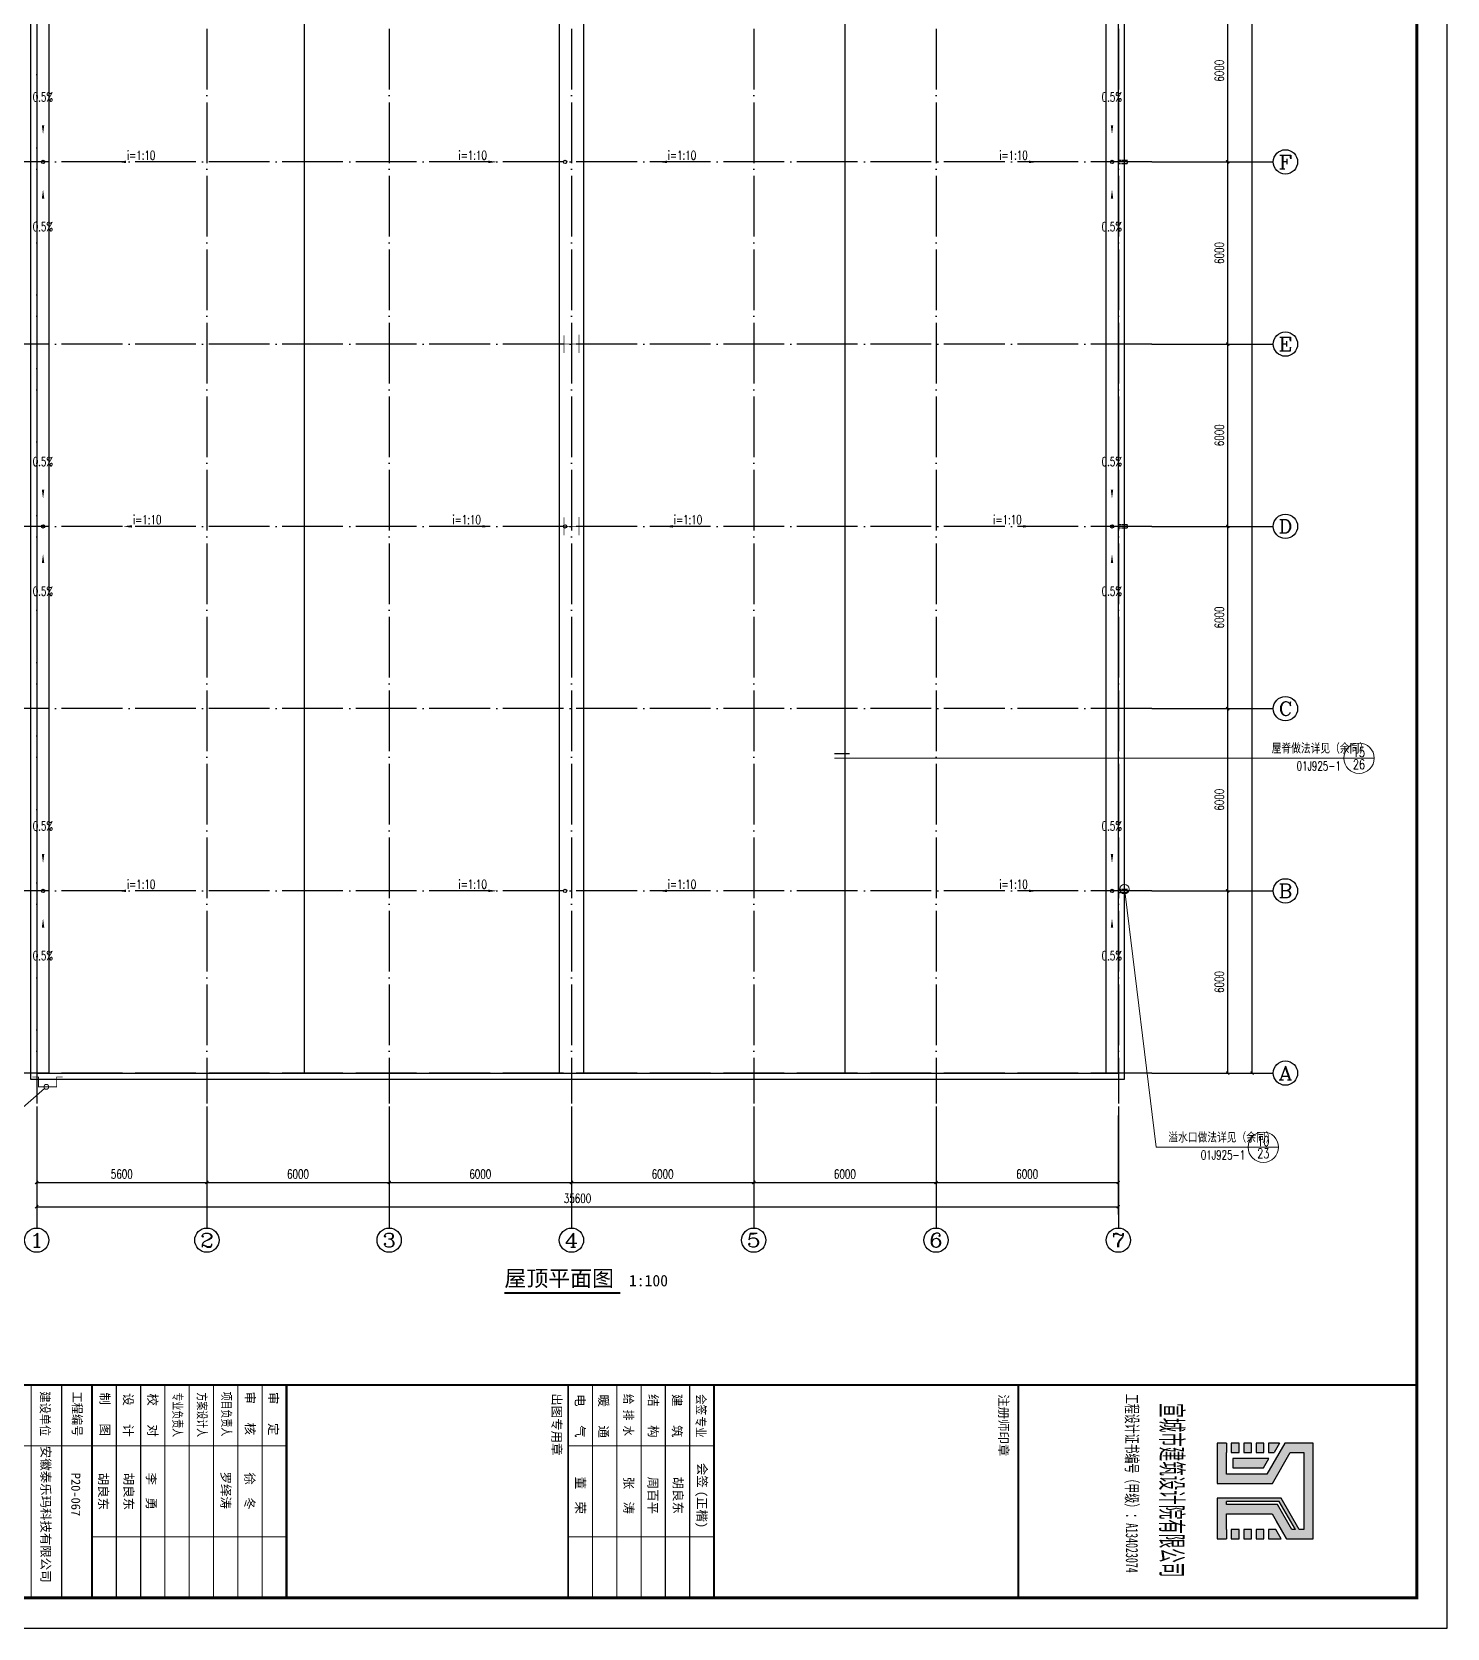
# Model space of a CAD drawing. Extents: x 683431 to 951238, y -788560 to -543702.
# Drawn here: x 904660 to 951238, y -719850 to -667300 of the extents above; entities that cross this region are included whole.
import ezdxf
from ezdxf.enums import TextEntityAlignment as Align

# ---------------------------------------------------------------- set-up
doc = ezdxf.new("R2010")
doc.units = 0
doc.header["$LTSCALE"] = 1000
doc.header["$MEASUREMENT"] = 0
doc.linetypes.add('DASH', pattern=[0.35, 0.25, -0.1])
doc.linetypes.add('DOTE', pattern=[2.42, 2, -0.2, 0.02, -0.2])
for name, color, linetype in [('AXIS', 3, 'Continuous'), ('AXIS_TEXT', 7, 'Continuous'), ('BZ_标准图框', 7, 'Continuous'), ('DIM_SYMB', 3, 'Continuous'), ('DOTE', 1, 'Continuous'), ('PUB_TEXT', 3, 'Continuous'), ('PUB_TITLE', 4, 'Continuous'), ('RAIL', 163, 'Continuous'), ('TK(图框线)', 45, 'Continuous')]:
    doc.layers.add(name, color=color, linetype=linetype)
doc.layers.add('DIM_IDEN', color=3, linetype='Continuous', lineweight=13)
doc.layers.add('VHSoft_barcode', color=7, linetype='Continuous', plot=False)
doc.styles.add('_TCH_AXIS', font='COMPLEX', dxfattribs={"bigfont": 'GBCBIG'})
doc.styles.add('_TCH_DIM', font='SIMPLEX', dxfattribs={"bigfont": 'GBCBIG'})
doc.styles.add('_TCH_DIM_T3', font='SIMPLEX', dxfattribs={"width": 0.705882, "bigfont": 'GBCBIG'})
doc.styles.add('_TCH_LABEL', font='COMPLEX', dxfattribs={"bigfont": 'GBCBIG'})
doc.styles.add('COMPLEX', font='COMPLEX')
doc.styles.add('HT', font='')
doc.styles.add('st', font='')
doc.styles.add('宋体', font='')
doc.styles.get('HT').set_extended_font_data('SimHei')
doc.styles.get('st').set_extended_font_data('SimSun')
doc.styles.get('宋体').set_extended_font_data('SimSun')
doc.dimstyles.new('_TCH_ARCH&&100', dxfattribs={"dimtxt": 297.5, "dimasz": 100, "dimexe": 250, "dimexo": 300, "dimgap": 126.25, "dimtad": 1, "dimdec": 0, "dimzin": 0, "dimdsep": 46, "dimtxsty": '_TCH_DIM_T3', "dimblk": 'ARCHTICK', "dimcen": 0.09, "dimazin": 2, "dimtfac": 1, "dimtdec": 0, "dimtix": 1, "dimtmove": 2, "dimatfit": 3, "dimfxl": 0, "dimtolj": 1, "dimtzin": 0, "dimarcsym": 0})

# ---------------------------------------------------------------- blocks, each defined once
blk = doc.blocks.new('ht34rwe4')
h = blk.add_hatch(color=1)
h.paths.add_polyline_path([(738520, -622688), (738520, -619537), (737594, -619537), (737003, -620561), (735676, -620561), (735676, -619844), (735676, -619537), (735369, -619537), (735369, -620868), (737180, -620868), (737771, -619844), (738213, -619844), (738213, -622381), (738059, -622381), (737468, -621357), (735369, -621357), (735369, -622688), (735676, -622688), (735676, -622381), (735676, -621869), (737172, -621869), (737645, -622688)])
h.paths.add_polyline_path([(737822, -622381), (737349, -621562), (735676, -621562), (735676, -621459), (737409, -621459), (737941, -622381)], flags=16)
h = blk.add_hatch(color=1)
h.paths.add_polyline_path([(737468, -622688), (737290, -622381), (737058, -622381), (737058, -622688)])
h.paths.add_polyline_path([(736905, -622381), (736649, -622381), (736649, -622688), (736905, -622688)])
h.paths.add_polyline_path([(736495, -622381), (736239, -622381), (736239, -622688), (736495, -622688)])
h.paths.add_polyline_path([(735829, -622688), (736085, -622688), (736085, -622381), (735829, -622381)])
h.paths.add_polyline_path([(736884, -620356), (737062, -620049), (735881, -620049), (735881, -620356)])
h.paths.add_polyline_path([(737417, -619537), (737058, -619537), (737058, -619844), (737239, -619844)])
h.paths.add_polyline_path([(736905, -619537), (736649, -619537), (736649, -619844), (736905, -619844)])
h.paths.add_polyline_path([(736239, -619844), (736495, -619844), (736495, -619537), (736239, -619537)])
h.paths.add_polyline_path([(736085, -619844), (736085, -619537), (735829, -619537), (735829, -619844)])
for points in [[(735676, -619537), (735369, -619537), (735369, -620868), (737180, -620868), (737771, -619844), (738213, -619844), (738213, -622381), (738059, -622381), (737468, -621357), (735369, -621357), (735369, -622688), (735676, -622688)], [(735676, -619537), (735676, -619844)], [(735676, -621869), (737172, -621869), (737645, -622688), (738520, -622688), (738520, -619537), (737594, -619537), (737003, -620561), (735676, -620561), (735676, -619844)], [(737417, -619537), (737058, -619537), (737058, -619844), (737239, -619844)], [(737417, -619537), (737239, -619844)], [(737941, -622381), (737409, -621459), (735676, -621459)], [(735676, -621562), (735676, -621459)], [(737822, -622381), (737349, -621562), (735676, -621562)], [(735676, -622381), (735676, -621869)], [(737645, -622688), (737316, -622118)], [(735676, -622381), (735676, -622688)], [(737290, -622381), (737058, -622381), (737058, -622688), (737468, -622688)], [(737468, -622688), (737290, -622381)], [(737941, -622381), (737822, -622381)]]:
    blk.add_lwpolyline(points)
for points in [[(736085, -619537), (735829, -619537), (735829, -619844), (736085, -619844)], [(736495, -619537), (736239, -619537), (736239, -619844), (736495, -619844)], [(736905, -619537), (736649, -619537), (736649, -619844), (736905, -619844)], [(736884, -620356), (737062, -620049), (735881, -620049), (735881, -620356)], [(736085, -622381), (735829, -622381), (735829, -622688), (736085, -622688)], [(736495, -622381), (736239, -622381), (736239, -622688), (736495, -622688)], [(736905, -622381), (736649, -622381), (736649, -622688), (736905, -622688)]]:
    blk.add_lwpolyline(points, close=True)
at = {"layer": 'BZ_标准图框'}
for points, const_width in [([(684531, -617629), (741931, -617629)], 70), ([(685231, -617629), (685231, -621629)], 35), ([(685931, -617629), (685931, -624629)], 35), ([(685931, -617629), (685931, -624629)], 35), ([(686731, -617629), (686731, -624629)], 35), ([(687531, -617629), (687531, -624629)], 35), ([(688331, -617629), (688331, -624629)], 70), ([(694331, -617629), (694331, -624629)], 70), ([(695331, -617629), (695331, -624629)], 35), ([(696331, -617629), (696331, -624629)], 35), ([(697331, -617629), (697331, -624629)], 35), ([(698331, -617629), (698331, -624629)], 70), ([(699131, -617629), (699131, -624629)], 35), ([(699131, -617629), (699131, -624629)], 35), ([(699931, -617629), (699931, -624629)], 35), ([(700731, -617629), (700731, -624629)], 35), ([(701531, -617629), (701531, -624629)], 35), ([(702331, -617629), (702331, -624629)], 35), ([(703131, -617629), (703131, -624629)], 35), ([(703931, -617629), (703931, -624629)], 35), ([(704731, -617629), (704731, -624629)], 70), ([(714001, -624629), (714001, -617629)], 50), ([(714801, -624629), (714801, -617629)], 35), ([(715601, -624629), (715601, -617629)], 35), ([(716401, -624629), (716401, -617629)], 35), ([(717201, -624629), (717201, -617629)], 35), ([(718001, -624629), (718001, -617629)], 35), ([(718801, -617629), (718801, -624629)], 70), ([(728819, -617661), (728819, -624661)], 70), ([(684531, -619629), (685931, -619629)], 35), ([(685931, -619629), (688331, -619629)], 35), ([(694331, -619629), (704731, -619629)], 35), ([(718801, -619629), (714001, -619629)], 35), ([(684531, -621629), (685931, -621629)], 35), ([(698330, -622629), (704731, -622629)], 35), ([(718801, -622629), (714001, -622629)], 35), ([(684531, -622879), (685931, -622879)], 35), ([(685231, -622879), (685231, -624629)], 35)]:
    blk.add_lwpolyline(points, dxfattribs=dict(at, const_width=const_width))
at = {"layer": 'VHSoft_barcode'}
blk.add_lwpolyline([(684531, -624629), (688364, -624629), (688364, -625629), (684531, -625629)], close=True, dxfattribs=at)
at = {"layer": 'BZ_标准图框', "style": 'HT'}
for s, height, width, p in [('专业及类别', 300, 0.7, (685428, -617822)), ('标   题:', 300, 0.95, (693803, -617831)), ('子项名称', 300, 0.9, (694662, -617830)), ('工程名称', 300, 0.9, (695653, -617830)), ('建设单位', 300, 0.9, (696639, -617837)), ('工程编号', 300, 0.9, (697693, -617844)), ('专业负责人', 300, 0.7, (700999, -617871)), ('方案设计人', 300, 0.7, (701806, -617872)), ('项目负责人', 300, 0.7, (702608, -617845)), ('给 排 水', 300, 0.85, (715836, -617918)), ('会签', 300, 0.85, (718227, -617923)), ('工程设计证书编号（甲级）：A134023074', 400, 0.6, (732360, -617920)), ('专业', 300, 0.85, (718218, -618665))]:
    blk.add_text(s, height=height, rotation=270, dxfattribs=dict(at, width=width)).set_placement(p)
for s, p in [('设计阶段', (686175, -617770)), ('比  例', (686977, -617938)), ('日   期', (687787, -617826)), ('制   图', (698605, -617874)), ('设   计', (699374, -617897)), ('校   对', (700176, -617903)), ('审   核', (703384, -617844)), ('审   定', (704150, -617857)), ('出图专用章', (713476, -617900)), ('电   气', (714246, -617926)), ('暖   通', (715020, -617936)), ('结   构', (716654, -617927)), ('建   筑', (717439, -617923)), ('注册师印章', (728185, -617930)), ('版本 ', (684754, -618112)), ('会签', (718267, -620191)), ('(正楷)', (718258, -621112)), ('图号', (685126, -621860))]:
    blk.add_text(s, height=300, rotation=270, dxfattribs=at).set_placement(p)
at = {"layer": 'BZ_标准图框', "style": 'HT', "width": 0.5}
blk.add_text('宣城市建筑设计院有限公司', height=700, rotation=270, dxfattribs=at).set_placement((733527, -621091), align=Align.CENTER)
at = {"layer": 'TK(图框线)'}
for s, style, p in [('安徽泰乐玛科技有限公司', 'HT', (696658, -619629)), ('A版', 'HT', (684754, -620273)), ('建施', 'HT', (685454, -620207)), ('P20-067', '宋体', (697648, -620516)), ('胡良东', 'HT', (698555, -620516)), ('胡良东', 'HT', (699391, -620516)), ('李  勇', 'HT', (700131, -620509)), ('罗绎涛', 'HT', (702584, -620476)), ('徐  冬', 'HT', (703371, -620505)), ('董  荣', 'HT', (714252, -620646)), ('张  涛', 'HT', (715847, -620646)), ('周百平', 'HT', (716644, -620646)), ('胡良东', 'HT', (717469, -620646)), ('施工图', 'HT', (686218, -621333)), ('1:100', 'HT', (687011, -621425)), ('2020.05', 'HT', (687811, -621163)), ('厂区调整', 'HT', (695651, -621189))]:
    blk.add_text(s, height=300, rotation=270, dxfattribs=dict(at, style=style)).set_placement(p)
blk = doc.blocks.new('_ArchTick')
at = {"color": 0, "linetype": 'ByBlock', "const_width": 0.4}
blk.add_lwpolyline([(-0.5, -0.5), (0.5, 0.5)], dxfattribs=at)
blk = doc.blocks.new('*D164')
at = {"layer": 'AXIS', "color": 0, "lineweight": -2}
for p, q in [((941818, -695578), (944268, -695578)), ((944018, -701578), (944018, -695578)), ((941818, -701578), (944268, -701578))]:
    blk.add_line(p, q, dxfattribs=at)
at = {"layer": 'Defpoints', "color": 0}
for p in [(941518, -695578), (944018, -695578), (941518, -701578)]:
    blk.add_point(p, dxfattribs=at)
at = {"layer": 'AXIS', "color": 0, "lineweight": -2, "xscale": 100, "yscale": 100, "zscale": 100}
for p, rotation in [((944018, -695578), 90), ((944018, -701578), 270)]:
    blk.add_blockref('_ArchTick', p, dxfattribs=dict(at, rotation=rotation))
at = {"layer": 'AXIS', "color": 0, "insert": (943743, -698578), "char_height": 297.5, "attachment_point": 5, "rotation": 90, "style": '_TCH_DIM_T3'}
blk.add_mtext('\\A1;6000', dxfattribs=at)
blk = doc.blocks.new('*D165')
at = {"layer": 'AXIS', "color": 0, "lineweight": -2}
for p, q in [((941818, -689578), (944268, -689578)), ((944018, -695578), (944018, -689578)), ((941818, -695578), (944268, -695578))]:
    blk.add_line(p, q, dxfattribs=at)
at = {"layer": 'Defpoints', "color": 0}
for p in [(941518, -689578), (944018, -689578), (941518, -695578)]:
    blk.add_point(p, dxfattribs=at)
at = {"layer": 'AXIS', "color": 0, "lineweight": -2, "xscale": 100, "yscale": 100, "zscale": 100}
for p, rotation in [((944018, -689578), 90), ((944018, -695578), 270)]:
    blk.add_blockref('_ArchTick', p, dxfattribs=dict(at, rotation=rotation))
at = {"layer": 'AXIS', "color": 0, "insert": (943743, -692578), "char_height": 297.5, "attachment_point": 5, "rotation": 90, "style": '_TCH_DIM_T3'}
blk.add_mtext('\\A1;6000', dxfattribs=at)
blk = doc.blocks.new('*D166')
at = {"layer": 'AXIS', "color": 0, "lineweight": -2}
for p, q in [((941818, -683578), (944268, -683578)), ((944018, -689578), (944018, -683578)), ((941818, -689578), (944268, -689578))]:
    blk.add_line(p, q, dxfattribs=at)
at = {"layer": 'Defpoints', "color": 0}
for p in [(941518, -683578), (944018, -683578), (941518, -689578)]:
    blk.add_point(p, dxfattribs=at)
at = {"layer": 'AXIS', "color": 0, "lineweight": -2, "xscale": 100, "yscale": 100, "zscale": 100}
for p, rotation in [((944018, -683578), 90), ((944018, -689578), 270)]:
    blk.add_blockref('_ArchTick', p, dxfattribs=dict(at, rotation=rotation))
at = {"layer": 'AXIS', "color": 0, "insert": (943743, -686578), "char_height": 297.5, "attachment_point": 5, "rotation": 90, "style": '_TCH_DIM_T3'}
blk.add_mtext('\\A1;6000', dxfattribs=at)
blk = doc.blocks.new('*D167')
at = {"layer": 'AXIS', "color": 0, "lineweight": -2}
for p, q in [((941818, -677578), (944268, -677578)), ((944018, -683578), (944018, -677578)), ((941818, -683578), (944268, -683578))]:
    blk.add_line(p, q, dxfattribs=at)
at = {"layer": 'Defpoints', "color": 0}
for p in [(941518, -677578), (944018, -677578), (941518, -683578)]:
    blk.add_point(p, dxfattribs=at)
at = {"layer": 'AXIS', "color": 0, "lineweight": -2, "xscale": 100, "yscale": 100, "zscale": 100}
for p, rotation in [((944018, -677578), 90), ((944018, -683578), 270)]:
    blk.add_blockref('_ArchTick', p, dxfattribs=dict(at, rotation=rotation))
at = {"layer": 'AXIS', "color": 0, "insert": (943743, -680578), "char_height": 297.5, "attachment_point": 5, "rotation": 90, "style": '_TCH_DIM_T3'}
blk.add_mtext('\\A1;6000', dxfattribs=at)
blk = doc.blocks.new('*D168')
at = {"layer": 'AXIS', "color": 0, "lineweight": -2}
for p, q in [((941818, -671578), (944268, -671578)), ((944018, -677578), (944018, -671578)), ((941818, -677578), (944268, -677578))]:
    blk.add_line(p, q, dxfattribs=at)
at = {"layer": 'Defpoints', "color": 0}
for p in [(941518, -671578), (944018, -671578), (941518, -677578)]:
    blk.add_point(p, dxfattribs=at)
at = {"layer": 'AXIS', "color": 0, "lineweight": -2, "xscale": 100, "yscale": 100, "zscale": 100}
for p, rotation in [((944018, -671578), 90), ((944018, -677578), 270)]:
    blk.add_blockref('_ArchTick', p, dxfattribs=dict(at, rotation=rotation))
at = {"layer": 'AXIS', "color": 0, "insert": (943743, -674578), "char_height": 297.5, "attachment_point": 5, "rotation": 90, "style": '_TCH_DIM_T3'}
blk.add_mtext('\\A1;6000', dxfattribs=at)
blk = doc.blocks.new('*D169')
at = {"layer": 'AXIS', "color": 0, "lineweight": -2}
for p, q in [((941818, -665578), (944268, -665578)), ((944018, -671578), (944018, -665578)), ((941818, -671578), (944268, -671578))]:
    blk.add_line(p, q, dxfattribs=at)
at = {"layer": 'Defpoints', "color": 0}
for p in [(941518, -665578), (944018, -665578), (941518, -671578)]:
    blk.add_point(p, dxfattribs=at)
at = {"layer": 'AXIS', "color": 0, "lineweight": -2, "xscale": 100, "yscale": 100, "zscale": 100}
for p, rotation in [((944018, -665578), 90), ((944018, -671578), 270)]:
    blk.add_blockref('_ArchTick', p, dxfattribs=dict(at, rotation=rotation))
at = {"layer": 'AXIS', "color": 0, "insert": (943743, -668578), "char_height": 297.5, "attachment_point": 5, "rotation": 90, "style": '_TCH_DIM_T3'}
blk.add_mtext('\\A1;6000', dxfattribs=at)
blk = doc.blocks.new('*D176')
at = {"layer": 'AXIS', "color": 0, "lineweight": -2}
for p, q in [((941818, -629578), (945068, -629578)), ((944818, -701578), (944818, -629578)), ((941818, -701578), (945068, -701578))]:
    blk.add_line(p, q, dxfattribs=at)
at = {"layer": 'Defpoints', "color": 0}
for p in [(941518, -629578), (944818, -629578), (941518, -701578)]:
    blk.add_point(p, dxfattribs=at)
at = {"layer": 'AXIS', "color": 0, "lineweight": -2, "xscale": 100, "yscale": 100, "zscale": 100}
for p, rotation in [((944818, -629578), 90), ((944818, -701578), 270)]:
    blk.add_blockref('_ArchTick', p, dxfattribs=dict(at, rotation=rotation))
at = {"layer": 'AXIS', "color": 0, "insert": (944543, -665578), "char_height": 297.5, "attachment_point": 5, "rotation": 90, "style": '_TCH_DIM_T3'}
blk.add_mtext('\\A1;72000', dxfattribs=at)
blk = doc.blocks.new('_AXISO')
blk.add_circle((0, 0), 0.5)
at = {"layer": 'AXIS_TEXT', "style": 'COMPLEX', "width": 1.041667}
blk.add_attdef('A', text='', height=0.56, dxfattribs=at).set_placement((-0.25, -0.28), (0.25, -0.28), align=Align.FIT)
blk = doc.blocks.new('*D177')
at = {"layer": 'AXIS', "color": 0, "lineweight": -2}
for p, q in [((904818, -702978), (904818, -705428)), ((910418, -702978), (910418, -705428)), ((904818, -705178), (910418, -705178))]:
    blk.add_line(p, q, dxfattribs=at)
at = {"layer": 'Defpoints', "color": 0}
for p in [(904818, -702678), (910418, -702678), (910418, -705178)]:
    blk.add_point(p, dxfattribs=at)
at = {"layer": 'AXIS', "color": 0, "lineweight": -2, "xscale": 100, "yscale": 100, "zscale": 100, "rotation": 180}
blk.add_blockref('_ArchTick', (904818, -705178), dxfattribs=at)
at = {"layer": 'AXIS', "color": 0, "lineweight": -2, "xscale": 100, "yscale": 100, "zscale": 100}
blk.add_blockref('_ArchTick', (910418, -705178), dxfattribs=at)
at = {"layer": 'AXIS', "color": 0, "insert": (907618, -704903), "char_height": 297.5, "attachment_point": 5, "style": '_TCH_DIM_T3'}
blk.add_mtext('\\A1;5600', dxfattribs=at)
blk = doc.blocks.new('*D178')
at = {"layer": 'AXIS', "color": 0, "lineweight": -2}
for p, q in [((910418, -702978), (910418, -705428)), ((916418, -702978), (916418, -705428)), ((910418, -705178), (916418, -705178))]:
    blk.add_line(p, q, dxfattribs=at)
at = {"layer": 'Defpoints', "color": 0}
for p in [(910418, -702678), (916418, -702678), (916418, -705178)]:
    blk.add_point(p, dxfattribs=at)
at = {"layer": 'AXIS', "color": 0, "lineweight": -2, "xscale": 100, "yscale": 100, "zscale": 100, "rotation": 180}
blk.add_blockref('_ArchTick', (910418, -705178), dxfattribs=at)
at = {"layer": 'AXIS', "color": 0, "lineweight": -2, "xscale": 100, "yscale": 100, "zscale": 100}
blk.add_blockref('_ArchTick', (916418, -705178), dxfattribs=at)
at = {"layer": 'AXIS', "color": 0, "insert": (913418, -704903), "char_height": 297.5, "attachment_point": 5, "style": '_TCH_DIM_T3'}
blk.add_mtext('\\A1;6000', dxfattribs=at)
blk = doc.blocks.new('*D179')
at = {"layer": 'AXIS', "color": 0, "lineweight": -2}
for p, q in [((916418, -702978), (916418, -705428)), ((922418, -702978), (922418, -705428)), ((916418, -705178), (922418, -705178))]:
    blk.add_line(p, q, dxfattribs=at)
at = {"layer": 'Defpoints', "color": 0}
for p in [(916418, -702678), (922418, -702678), (922418, -705178)]:
    blk.add_point(p, dxfattribs=at)
at = {"layer": 'AXIS', "color": 0, "lineweight": -2, "xscale": 100, "yscale": 100, "zscale": 100, "rotation": 180}
blk.add_blockref('_ArchTick', (916418, -705178), dxfattribs=at)
at = {"layer": 'AXIS', "color": 0, "lineweight": -2, "xscale": 100, "yscale": 100, "zscale": 100}
blk.add_blockref('_ArchTick', (922418, -705178), dxfattribs=at)
at = {"layer": 'AXIS', "color": 0, "insert": (919418, -704903), "char_height": 297.5, "attachment_point": 5, "style": '_TCH_DIM_T3'}
blk.add_mtext('\\A1;6000', dxfattribs=at)
blk = doc.blocks.new('*D180')
at = {"layer": 'AXIS', "color": 0, "lineweight": -2}
for p, q in [((922418, -702978), (922418, -705428)), ((928418, -702978), (928418, -705428)), ((922418, -705178), (928418, -705178))]:
    blk.add_line(p, q, dxfattribs=at)
at = {"layer": 'Defpoints', "color": 0}
for p in [(922418, -702678), (928418, -702678), (928418, -705178)]:
    blk.add_point(p, dxfattribs=at)
at = {"layer": 'AXIS', "color": 0, "lineweight": -2, "xscale": 100, "yscale": 100, "zscale": 100, "rotation": 180}
blk.add_blockref('_ArchTick', (922418, -705178), dxfattribs=at)
at = {"layer": 'AXIS', "color": 0, "lineweight": -2, "xscale": 100, "yscale": 100, "zscale": 100}
blk.add_blockref('_ArchTick', (928418, -705178), dxfattribs=at)
at = {"layer": 'AXIS', "color": 0, "insert": (925418, -704903), "char_height": 297.5, "attachment_point": 5, "style": '_TCH_DIM_T3'}
blk.add_mtext('\\A1;6000', dxfattribs=at)
blk = doc.blocks.new('*D181')
at = {"layer": 'AXIS', "color": 0, "lineweight": -2}
for p, q in [((928418, -702978), (928418, -705428)), ((934418, -702978), (934418, -705428)), ((928418, -705178), (934418, -705178))]:
    blk.add_line(p, q, dxfattribs=at)
at = {"layer": 'Defpoints', "color": 0}
for p in [(928418, -702678), (934418, -702678), (934418, -705178)]:
    blk.add_point(p, dxfattribs=at)
at = {"layer": 'AXIS', "color": 0, "lineweight": -2, "xscale": 100, "yscale": 100, "zscale": 100, "rotation": 180}
blk.add_blockref('_ArchTick', (928418, -705178), dxfattribs=at)
at = {"layer": 'AXIS', "color": 0, "lineweight": -2, "xscale": 100, "yscale": 100, "zscale": 100}
blk.add_blockref('_ArchTick', (934418, -705178), dxfattribs=at)
at = {"layer": 'AXIS', "color": 0, "insert": (931418, -704903), "char_height": 297.5, "attachment_point": 5, "style": '_TCH_DIM_T3'}
blk.add_mtext('\\A1;6000', dxfattribs=at)
blk = doc.blocks.new('*D182')
at = {"layer": 'AXIS', "color": 0, "lineweight": -2}
for p, q in [((934418, -702978), (934418, -705428)), ((940418, -702978), (940418, -705428)), ((934418, -705178), (940418, -705178))]:
    blk.add_line(p, q, dxfattribs=at)
at = {"layer": 'Defpoints', "color": 0}
for p in [(934418, -702678), (940418, -702678), (940418, -705178)]:
    blk.add_point(p, dxfattribs=at)
at = {"layer": 'AXIS', "color": 0, "lineweight": -2, "xscale": 100, "yscale": 100, "zscale": 100, "rotation": 180}
blk.add_blockref('_ArchTick', (934418, -705178), dxfattribs=at)
at = {"layer": 'AXIS', "color": 0, "lineweight": -2, "xscale": 100, "yscale": 100, "zscale": 100}
blk.add_blockref('_ArchTick', (940418, -705178), dxfattribs=at)
at = {"layer": 'AXIS', "color": 0, "insert": (937418, -704903), "char_height": 297.5, "attachment_point": 5, "style": '_TCH_DIM_T3'}
blk.add_mtext('\\A1;6000', dxfattribs=at)
blk = doc.blocks.new('*D183')
at = {"layer": 'AXIS', "color": 0, "lineweight": -2}
for p, q in [((904818, -702978), (904818, -706228)), ((940418, -702978), (940418, -706228)), ((904818, -705978), (940418, -705978))]:
    blk.add_line(p, q, dxfattribs=at)
at = {"layer": 'Defpoints', "color": 0}
for p in [(904818, -702678), (940418, -702678), (940418, -705978)]:
    blk.add_point(p, dxfattribs=at)
at = {"layer": 'AXIS', "color": 0, "lineweight": -2, "xscale": 100, "yscale": 100, "zscale": 100, "rotation": 180}
blk.add_blockref('_ArchTick', (904818, -705978), dxfattribs=at)
at = {"layer": 'AXIS', "color": 0, "lineweight": -2, "xscale": 100, "yscale": 100, "zscale": 100}
blk.add_blockref('_ArchTick', (940418, -705978), dxfattribs=at)
at = {"layer": 'AXIS', "color": 0, "insert": (922618, -705703), "char_height": 297.5, "attachment_point": 5, "style": '_TCH_DIM_T3'}
blk.add_mtext('\\A1;35600', dxfattribs=at)

msp = doc.modelspace()

# ---------------------------------------------------------------- linework, layer by layer
at = {"linetype": 'DASH', "ltscale": 0.3}
for points in [[(940418.5, -671528.1), (940418.5, -671628.1), (940718.5, -671628.1), (940718.5, -671528.1)], [(940418.5, -683528.1), (940418.5, -683628.1), (940718.5, -683628.1), (940718.5, -683528.1)], [(940418.5, -695528.1), (940418.5, -695628.1), (940718.5, -695628.1), (940718.5, -695528.1)]]:
    msp.add_lwpolyline(points, close=True, dxfattribs=at)
at = {"ltscale": 10, "const_width": 20}
for points in [[(922174.7, -677870.5), (922174.7, -677285.7)], [(922662.3, -677852.2), (922662.3, -677267.4)], [(922662.3, -677852.2), (922662.3, -677267.4)], [(922662.3, -677852.2), (922662.3, -677267.4)], [(922662.3, -677854.7), (922662.3, -677269.9)], [(922662.3, -677870.5), (922662.3, -677285.7)], [(922662.3, -677870.8), (922662.3, -677286)], [(922174.7, -677578.1), (922662.3, -677578.1)], [(922174.7, -683870.5), (922174.7, -683285.7)], [(922174.7, -683578.1), (922662.3, -683578.1)], [(922662.3, -683852.2), (922662.3, -683267.4)], [(922662.3, -683852.2), (922662.3, -683267.4)], [(922662.3, -683852.2), (922662.3, -683267.4)], [(922662.3, -683854.7), (922662.3, -683269.9)], [(922662.3, -683870.5), (922662.3, -683285.7)], [(922662.3, -683870.8), (922662.3, -683286)]]:
    msp.add_lwpolyline(points, dxfattribs=at)
at = {"const_width": 30}
msp.add_lwpolyline([(905675.6, -701707.4), (905475.6, -701707.4), (905475.6, -702027.4), (904875.6, -702027.4), (904875.6, -701707.4), (904675.6, -701707.4)], dxfattribs=at)
at = {"layer": 'AXIS'}
for p, q in [((941518.5, -671578.1), (945518.5, -671578.1)), ((941518.5, -677578.1), (945518.5, -677578.1)), ((941518.5, -683578.1), (945518.5, -683578.1)), ((941518.5, -689578.1), (945518.5, -689578.1)), ((941518.5, -695578.1), (945518.5, -695578.1)), ((941518.5, -701578.1), (945518.5, -701578.1)), ((904818.5, -702678.1), (904818.5, -706678.1)), ((910418.5, -702678.1), (910418.5, -706678.1)), ((916418.5, -702678.1), (916418.5, -706678.1)), ((922418.5, -702678.1), (922418.5, -706678.1)), ((928418.5, -702678.1), (928418.5, -706678.1)), ((934418.5, -702678.1), (934418.5, -706678.1)), ((940418.5, -702678.1), (940418.5, -706678.1))]:
    msp.add_line(p, q, dxfattribs=at)
at = {"layer": 'DIM_IDEN'}
for p, q in [((931073.5, -691211.4), (946716, -691211.4)), ((946716, -691211.4), (947840.1, -691211.4)), ((948840.1, -691211.4), (947840.1, -691211.4)), ((940638.5, -695676), (941658.8, -704018.6)), ((905073.5, -702084.8), (903191.1, -703730)), ((941658.8, -704018.6), (944688.8, -704018.6)), ((945688.8, -704018.6), (944688.8, -704018.6))]:
    msp.add_line(p, q, dxfattribs=at)
at = {"layer": 'DIM_IDEN', "const_width": 50}
msp.add_lwpolyline([(931073.5, -691061.4), (931573.5, -691061.4)], dxfattribs=at)
at = {"layer": 'DIM_IDEN'}
for centre, radius in [((948340.1, -691211.4), 500), ((940619.5, -695520.1), 157), ((905133.8, -702032.1), 80.1), ((945188.8, -704018.6), 500)]:
    msp.add_circle(centre, radius, dxfattribs=at)
at = {"layer": 'DIM_SYMB'}
for points in [[(905026.4, -669662.8, 0, 0, 0), (905026.4, -670669.5, 0, 80, 0), (905026.4, -670369.5, 0, 0, 0)], [(940209.6, -669662.8, 0, 0, 0), (940209.6, -670669.5, 0, 80, 0), (940209.6, -670369.5, 0, 0, 0)], [(909066.5, -671578.1, 0, 0, 0), (907457.5, -671578.1, 0, 80, 0), (907757.5, -671578.1, 0, 0, 0)], [(918370.4, -671578.1, 0, 0, 0), (919979.5, -671578.1, 0, 80, 0), (919679.5, -671578.1, 0, 0, 0)], [(926866.5, -671578.1, 0, 0, 0), (925257.5, -671578.1, 0, 80, 0), (925557.5, -671578.1, 0, 0, 0)], [(936170.4, -671578.1, 0, 0, 0), (937779.5, -671578.1, 0, 80, 0), (937479.5, -671578.1, 0, 0, 0)], [(905026.4, -673493.5, 0, 0, 0), (905026.4, -672486.7, 0, 80, 0), (905026.4, -672786.7, 0, 0, 0)], [(940209.6, -673493.5, 0, 0, 0), (940209.6, -672486.7, 0, 80, 0), (940209.6, -672786.7, 0, 0, 0)], [(905026.4, -681662.8, 0, 0, 0), (905026.4, -682669.5, 0, 80, 0), (905026.4, -682369.5, 0, 0, 0)], [(940209.6, -681662.8, 0, 0, 0), (940209.6, -682669.5, 0, 80, 0), (940209.6, -682369.5, 0, 0, 0)], [(909266.5, -683578.1, 0, 0, 0), (907657.5, -683578.1, 0, 80, 0), (907957.5, -683578.1, 0, 0, 0)], [(918170.4, -683578.1, 0, 0, 0), (919779.5, -683578.1, 0, 80, 0), (919479.5, -683578.1, 0, 0, 0)], [(927066.5, -683578.1, 0, 0, 0), (925457.5, -683578.1, 0, 80, 0), (925757.5, -683578.1, 0, 0, 0)], [(935970.4, -683578.1, 0, 0, 0), (937579.5, -683578.1, 0, 80, 0), (937279.5, -683578.1, 0, 0, 0)], [(905026.4, -685493.5, 0, 0, 0), (905026.4, -684486.7, 0, 80, 0), (905026.4, -684786.7, 0, 0, 0)], [(940209.6, -685493.5, 0, 0, 0), (940209.6, -684486.7, 0, 80, 0), (940209.6, -684786.7, 0, 0, 0)], [(905026.4, -693662.8, 0, 0, 0), (905026.4, -694669.5, 0, 80, 0), (905026.4, -694369.5, 0, 0, 0)], [(940209.6, -693662.8, 0, 0, 0), (940209.6, -694669.5, 0, 80, 0), (940209.6, -694369.5, 0, 0, 0)], [(909066.5, -695578.1, 0, 0, 0), (907457.5, -695578.1, 0, 80, 0), (907757.5, -695578.1, 0, 0, 0)], [(918370.4, -695578.1, 0, 0, 0), (919979.5, -695578.1, 0, 80, 0), (919679.5, -695578.1, 0, 0, 0)], [(926866.5, -695578.1, 0, 0, 0), (925257.5, -695578.1, 0, 80, 0), (925557.5, -695578.1, 0, 0, 0)], [(936170.4, -695578.1, 0, 0, 0), (937779.5, -695578.1, 0, 80, 0), (937479.5, -695578.1, 0, 0, 0)], [(905026.4, -697493.5, 0, 0, 0), (905026.4, -696486.7, 0, 80, 0), (905026.4, -696786.7, 0, 0, 0)], [(940209.6, -697493.5, 0, 0, 0), (940209.6, -696486.7, 0, 80, 0), (940209.6, -696786.7, 0, 0, 0)]]:
    msp.add_lwpolyline(points, format="xyseb", dxfattribs=at)
at = {"layer": 'DIM_SYMB', "const_width": 70}
msp.add_lwpolyline([(920211.6, -708815.6), (924031.8, -708815.6)], dxfattribs=at)
at = {"layer": 'DOTE', "linetype": 'DOTE'}
for p, q in [((904818.5, -627778.1), (904818.5, -702578.1)), ((904818.5, -628478.1), (904818.5, -702578.1)), ((910418.5, -628478.1), (910418.5, -702578.1)), ((916418.5, -628478.1), (916418.5, -702578.1)), ((922418.5, -628478.1), (922418.5, -702578.1)), ((928418.5, -628478.1), (928418.5, -702578.1)), ((934418.5, -628478.1), (934418.5, -702578.1)), ((940418.5, -628478.1), (940418.5, -702578.1)), ((941518.5, -671578.1), (902768.5, -671578.1)), ((941518.5, -677578.1), (902768.5, -677578.1)), ((941518.5, -683578.1), (902768.5, -683578.1)), ((941518.5, -689578.1), (902768.5, -689578.1)), ((941518.5, -695578.1), (902768.5, -695578.1)), ((941518.5, -701578.1), (902768.5, -701578.1))]:
    msp.add_line(p, q, dxfattribs=at)
at = {"layer": 'PUB_TITLE'}
msp.add_lwpolyline([(891838.2, -719849.5), (951238.2, -719849.5), (951238.2, -614749.5), (891838.2, -614749.5)], close=True, dxfattribs=at)
at = {"layer": 'PUB_TITLE', "const_width": 100}
msp.add_lwpolyline([(892838.2, -718849.5), (950238.2, -718849.5), (950238.2, -617249.5), (892838.2, -617249.5)], close=True, dxfattribs=at)
at = {"layer": 'RAIL', "ltscale": 0.5}
for p, q in [((904818.5, -629578.1), (904818.5, -701578.1)), ((904818.5, -629578.1), (904818.5, -701578.1)), ((905218.5, -629578.1), (905218.5, -701578.1)), ((913618.5, -629578.1), (913618.5, -701578.1)), ((922018.5, -629578.1), (922018.5, -701578.1)), ((922818.5, -629578.1), (922818.5, -701578.1)), ((931418.5, -629578.1), (931418.5, -701578.1)), ((940018.5, -701578.1), (940018.5, -629578.1)), ((940418.5, -701578.1), (940418.5, -629578.1)), ((904818.5, -701578.1), (940418.5, -701578.1)), ((905218.5, -701578.1), (922018.5, -701578.1)), ((922818.5, -701578.1), (940018.5, -701578.1))]:
    msp.add_line(p, q, dxfattribs=at)
msp.add_lwpolyline([(904618.5, -701778.1), (940618.5, -701778.1), (940618.5, -629378.1), (904618.5, -629378.1)], close=True, dxfattribs=at)
for centre in [(905026.9, -671578.1), (905026.9, -671578.1), (922210.1, -671578.1), (940210.1, -671578.1), (905026.9, -683578.1), (905026.9, -683578.1), (922210.1, -683578.1), (940210.1, -683578.1), (905026.9, -695578.1), (905026.9, -695578.1), (922210.1, -695578.1), (940210.1, -695578.1)]:
    msp.add_circle(centre, 55, dxfattribs=at)

# ---------------------------------------------------------------- block references
at = {"layer": 'AXIS'}
ref = msp.add_blockref('_AXISO', (945918.5, -671578.1), dxfattribs=dict(at, xscale=800, yscale=800, zscale=800))
ref.add_attrib('A', 'F', dxfattribs={"layer": 'AXIS_TEXT', "ltscale": 0.5, "height": 452.5, "style": '_TCH_AXIS', "width": 1.3125}).set_placement((945692.2, -671804.4), (946144.8, -671804.4), align=Align.FIT)
ref = msp.add_blockref('_AXISO', (945918.5, -677578.1), dxfattribs=dict(at, xscale=800, yscale=800, zscale=800))
ref.add_attrib('A', 'E', dxfattribs={"layer": 'AXIS_TEXT', "ltscale": 0.5, "height": 452.5, "style": '_TCH_AXIS', "width": 1.3125}).set_placement((945692.2, -677804.4), (946144.8, -677804.4), align=Align.FIT)
ref = msp.add_blockref('_AXISO', (945918.5, -683578.1), dxfattribs=dict(at, xscale=800, yscale=800, zscale=800))
ref.add_attrib('A', 'D', dxfattribs={"layer": 'AXIS_TEXT', "ltscale": 0.5, "height": 452.5, "style": '_TCH_AXIS', "width": 1.235294}).set_placement((945692.2, -683804.4), (946144.8, -683804.4), align=Align.FIT)
ref = msp.add_blockref('_AXISO', (945918.5, -689578.1), dxfattribs=dict(at, xscale=800, yscale=800, zscale=800))
ref.add_attrib('A', 'C', dxfattribs={"layer": 'AXIS_TEXT', "ltscale": 0.5, "height": 452.5, "style": '_TCH_AXIS', "width": 1.4}).set_placement((945692.2, -689804.4), (946144.8, -689804.4), align=Align.FIT)
ref = msp.add_blockref('_AXISO', (945918.5, -695578.1), dxfattribs=dict(at, xscale=800, yscale=800, zscale=800))
ref.add_attrib('A', 'B', dxfattribs={"layer": 'AXIS_TEXT', "ltscale": 0.5, "height": 452.5, "style": '_TCH_AXIS', "width": 1.235294}).set_placement((945692.2, -695804.4), (946144.8, -695804.4), align=Align.FIT)
ref = msp.add_blockref('_AXISO', (945918.5, -701578.1), dxfattribs=dict(at, xscale=800, yscale=800, zscale=800))
ref.add_attrib('A', 'A', dxfattribs={"layer": 'AXIS_TEXT', "ltscale": 0.5, "height": 452.5, "style": '_TCH_AXIS', "width": 1.166667}).set_placement((945692.2, -701804.4), (946144.8, -701804.4), align=Align.FIT)
ref = msp.add_blockref('_AXISO', (904818.5, -707078.1), dxfattribs=dict(at, xscale=800, yscale=800, zscale=800))
ref.add_attrib('A', '1', dxfattribs={"layer": 'AXIS_TEXT', "ltscale": 0.5, "height": 452.5, "style": '_TCH_AXIS', "width": 2.333333}).set_placement((904592.2, -707304.4), (905044.8, -707304.4), align=Align.FIT)
ref = msp.add_blockref('_AXISO', (910418.5, -707078.1), dxfattribs=dict(at, xscale=800, yscale=800, zscale=800))
ref.add_attrib('A', '2', dxfattribs={"layer": 'AXIS_TEXT', "ltscale": 0.5, "height": 452.5, "style": '_TCH_AXIS', "width": 1.5}).set_placement((910192.2, -707304.4), (910644.8, -707304.4), align=Align.FIT)
ref = msp.add_blockref('_AXISO', (916418.5, -707078.1), dxfattribs=dict(at, xscale=800, yscale=800, zscale=800))
ref.add_attrib('A', '3', dxfattribs={"layer": 'AXIS_TEXT', "ltscale": 0.5, "height": 452.5, "style": '_TCH_AXIS', "width": 1.5}).set_placement((916192.2, -707304.4), (916644.8, -707304.4), align=Align.FIT)
ref = msp.add_blockref('_AXISO', (922418.5, -707078.1), dxfattribs=dict(at, xscale=800, yscale=800, zscale=800))
ref.add_attrib('A', '4', dxfattribs={"layer": 'AXIS_TEXT', "ltscale": 0.5, "height": 452.5, "style": '_TCH_AXIS', "width": 1.3125}).set_placement((922192.2, -707304.4), (922644.8, -707304.4), align=Align.FIT)
ref = msp.add_blockref('_AXISO', (928418.5, -707078.1), dxfattribs=dict(at, xscale=800, yscale=800, zscale=800))
ref.add_attrib('A', '5', dxfattribs={"layer": 'AXIS_TEXT', "ltscale": 0.5, "height": 452.5, "style": '_TCH_AXIS', "width": 1.5}).set_placement((928192.2, -707304.4), (928644.8, -707304.4), align=Align.FIT)
ref = msp.add_blockref('_AXISO', (934418.5, -707078.1), dxfattribs=dict(at, xscale=800, yscale=800, zscale=800))
ref.add_attrib('A', '6', dxfattribs={"layer": 'AXIS_TEXT', "ltscale": 0.5, "height": 452.5, "style": '_TCH_AXIS', "width": 1.5}).set_placement((934192.2, -707304.4), (934644.8, -707304.4), align=Align.FIT)
ref = msp.add_blockref('_AXISO', (940418.5, -707078.1), dxfattribs=dict(at, xscale=800, yscale=800, zscale=800))
ref.add_attrib('A', '7', dxfattribs={"layer": 'AXIS_TEXT', "ltscale": 0.5, "height": 452.5, "style": '_TCH_AXIS', "width": 1.5}).set_placement((940192.2, -707304.4), (940644.8, -707304.4), align=Align.FIT)
at = {"layer": 'RAIL'}
msp.add_blockref('ht34rwe4', (208307.4, -94220.8), dxfattribs=at)

# ---------------------------------------------------------------- texts
at = {"layer": 'PUB_TEXT', "width": 0.705882}
for s, style, p in [('0.5%', '_TCH_DIM', (904686.4, -669592.8)), ('0.5%', '_TCH_DIM', (939869.6, -669592.8)), ('i=1:10', '_TCH_DIM', (907787, -671508.2)), ('i=1:10', '_TCH_DIM', (918700, -671508.2)), ('i=1:10', '_TCH_DIM', (936500, -671508.2)), ('0.5%', '_TCH_DIM', (904686.4, -673860.9)), ('0.5%', '_TCH_DIM', (939869.6, -673860.9)), ('0.5%', '_TCH_DIM', (904686.4, -681592.8)), ('0.5%', '_TCH_DIM', (939869.6, -681592.8)), ('i=1:10', '_TCH_DIM', (907987, -683508.2)), ('i=1:10', '_TCH_DIM', (918500, -683508.2)), ('i=1:10', '_TCH_DIM', (936300, -683508.2)), ('0.5%', '_TCH_DIM', (904686.4, -685860.9)), ('0.5%', '_TCH_DIM', (939869.6, -685860.9)), ('01J925-1', '_TCH_LABEL', (946285.1, -691615.1)), ('0.5%', '_TCH_DIM', (904686.4, -693592.8)), ('0.5%', '_TCH_DIM', (939869.6, -693592.8)), ('i=1:10', '_TCH_DIM', (907787, -695508.2)), ('i=1:10', '_TCH_DIM', (918700, -695508.2)), ('i=1:10', '_TCH_DIM', (936500, -695508.2)), ('0.5%', '_TCH_DIM', (904686.4, -697860.9)), ('0.5%', '_TCH_DIM', (939869.6, -697860.9)), ('01J925-1', '_TCH_LABEL', (943133.8, -704422.3))]:
    msp.add_text(s, height=297.5, dxfattribs=dict(at, style=style)).set_placement(p)
at = {"layer": 'PUB_TEXT', "style": '_TCH_DIM', "width": 0.705882}
for p in [(925587, -671508.2), (925787, -683508.2), (925587, -695508.2)]:
    msp.add_text('i=1:10', height=297.5, rotation=360, dxfattribs=at).set_placement(p)
at = {"layer": 'PUB_TEXT'}
for s, height, style, p in [('屋脊做法详见（余同）', 337.59, '_TCH_LABEL', (945465, -691056.7)), ('溢水口做法详见（余同）', 337.589, '_TCH_LABEL', (942064.1, -703865.7)), ('屋顶平面图', 528.69, 'st', (920211.6, -708598.8)), ('1:100', 377.64, 'st', (924311.8, -708598.8))]:
    msp.add_text(s, height=height, dxfattribs=dict(at, style=style)).set_placement(p)
at = {"layer": 'PUB_TEXT', "style": '_TCH_LABEL'}
for s, width, p, p2 in [('15', 0.905172, (948138.9, -691171.1), (948541.4, -691171.1)), ('26', 0.772059, (948138.9, -691573.6), (948541.4, -691573.6)), ('23', 0.772059, (944987.5, -704380.8), (945390, -704380.8)), ('10', 0.905172, (944987.5, -703978.3), (945390, -703978.3))]:
    msp.add_text(s, height=321.99, dxfattribs=dict(at, width=width)).set_placement(p, p2, align=Align.FIT)

# ---------------------------------------------------------------- dimensions: what is measured, and where the dimension line sits
at = {"layer": 'AXIS'}
for p1, p2, distance, picture, middle in [((941518.5, -701578.1), (941518.5, -629578.1), -3300, '*D176', (944543.5, -665578.1)), ((941518.5, -671578.1), (941518.5, -665578.1), -2500, '*D169', (943743.5, -668578.1)), ((941518.5, -677578.1), (941518.5, -671578.1), -2500, '*D168', (943743.5, -674578.1)), ((941518.5, -683578.1), (941518.5, -677578.1), -2500, '*D167', (943743.5, -680578.1)), ((941518.5, -689578.1), (941518.5, -683578.1), -2500, '*D166', (943743.5, -686578.1)), ((941518.5, -695578.1), (941518.5, -689578.1), -2500, '*D165', (943743.5, -692578.1)), ((941518.5, -701578.1), (941518.5, -695578.1), -2500, '*D164', (943743.5, -698578.1)), ((904818.5, -702678.1), (910418.5, -702678.1), -2500, '*D177', (907618.5, -704903.1)), ((904818.5, -702678.1), (940418.5, -702678.1), -3300, '*D183', (922618.5, -705703.1)), ((910418.5, -702678.1), (916418.5, -702678.1), -2500, '*D178', (913418.5, -704903.1)), ((916418.5, -702678.1), (922418.5, -702678.1), -2500, '*D179', (919418.5, -704903.1)), ((922418.5, -702678.1), (928418.5, -702678.1), -2500, '*D180', (925418.5, -704903.1)), ((928418.5, -702678.1), (934418.5, -702678.1), -2500, '*D181', (931418.5, -704903.1)), ((934418.5, -702678.1), (940418.5, -702678.1), -2500, '*D182', (937418.5, -704903.1))]:
    dim = msp.add_aligned_dim(p1=p1, p2=p2, distance=distance, dimstyle='_TCH_ARCH&&100', dxfattribs=at)
    dim.commit()
    dim.dimension.update_dxf_attribs({"geometry": picture, "text_midpoint": middle})

doc.saveas('drawing.dxf')
